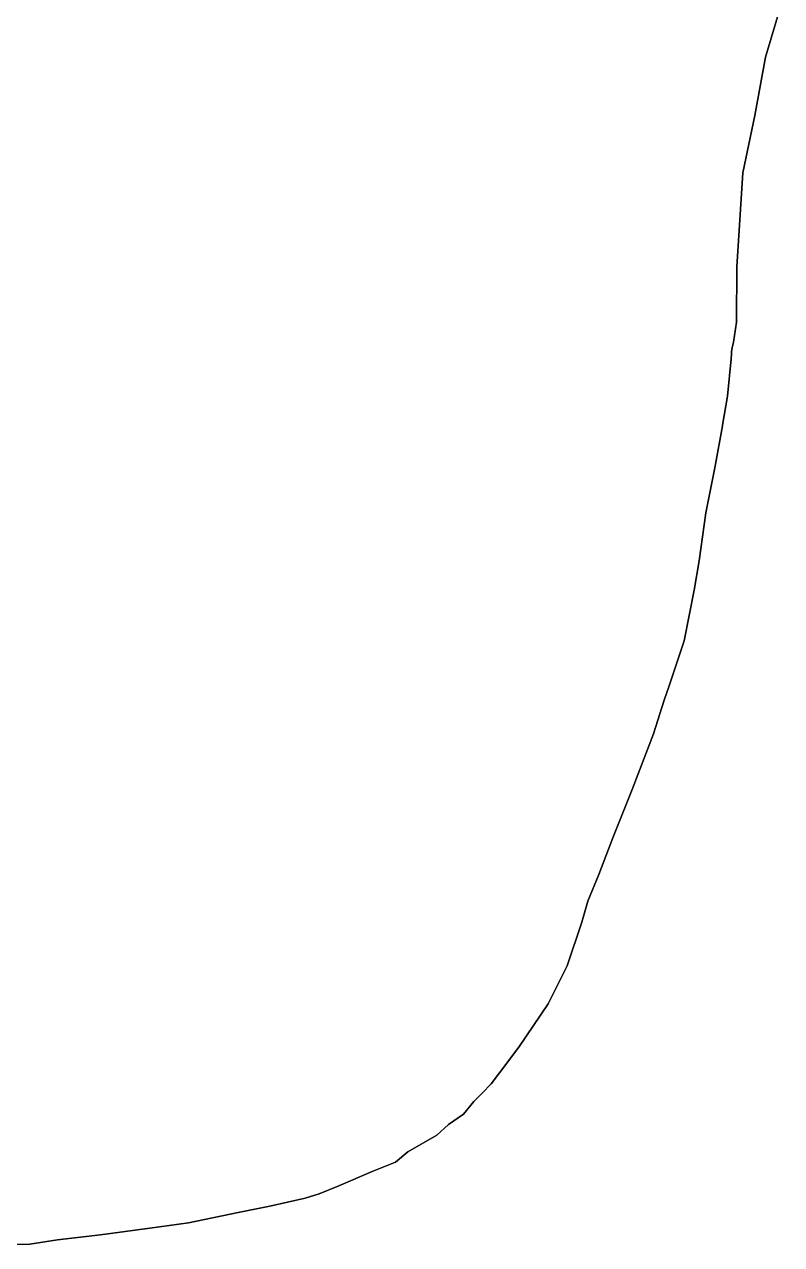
# Model space of a CAD drawing. Header units: inches. Extents: x 130170 to 284068, y 377793 to 804530.
# Drawn here: x 209128 to 216233, y 552966 to 564422 of the extents above; entities that cross this region are included whole.
import ezdxf

# ---------------------------------------------------------------- set-up
doc = ezdxf.new("R2010")
doc.units = ezdxf.units.IN
doc.header["$MEASUREMENT"] = 0
doc.layers.add('muni_il', color=7, linetype='Continuous')

msp = doc.modelspace()

# ---------------------------------------------------------------- linework, layer by layer
at = {"layer": 'muni_il'}
for points in [[(208760, 552966), (209178, 552970), (209440, 553010), (209841, 553058), (210306, 553121), (210667, 553169), (211135, 553267), (211431, 553328), (211762, 553403), (211893, 553443), (212079, 553519), (212393, 553651), (212611, 553740), (212726, 553837), (212999, 553994), (213107, 554093), (213247, 554189), (213345, 554308), (213425, 554388), (213507, 554475), (213587, 554578), (213767, 554821), (214044, 555226), (214220, 555584), (214358, 555993), (214414, 556189), (214520, 556442), (214651, 556786), (214831, 557239), (215030, 557760), (215133, 558078), (215179, 558211), (215320, 558633), (215413, 559110), (215460, 559384), (215523, 559835), (215606, 560260), (215678, 560654), (215678, 560658), (215727, 560931), (215759, 561281), (215760, 561290), (215763, 561321), (215765, 561347), (215767, 561371), (215769, 561385), (215779, 561425), (215782, 561438), (215810, 561627), (215813, 562146), (215869, 563029), (215981, 563566), (216082, 564114), (216233, 564617)], [(216233, 564617), (216082, 564114), (215981, 563566), (215869, 563029), (215813, 562146), (215810, 561627), (215782, 561438), (215779, 561425), (215769, 561385), (215767, 561371), (215765, 561347), (215763, 561321), (215760, 561290), (215759, 561281), (215727, 560931), (215678, 560658), (215678, 560654), (215606, 560260), (215523, 559835), (215460, 559384), (215413, 559110), (215320, 558633), (215179, 558211), (215133, 558078), (215030, 557760), (214831, 557239), (214651, 556786), (214520, 556442), (214414, 556189), (214358, 555993), (214220, 555584), (214044, 555226), (213767, 554821), (213587, 554578), (213507, 554475), (213425, 554388), (213345, 554308), (213247, 554189), (213107, 554093), (212999, 553994), (212726, 553837), (212611, 553740), (212393, 553651), (212079, 553519), (211893, 553443), (211762, 553403), (211431, 553328), (211135, 553267), (210667, 553169), (210306, 553121), (209841, 553058), (209440, 553010), (209178, 552970), (208760, 552966)]]:
    msp.add_lwpolyline(points, dxfattribs=at)

doc.saveas('drawing.dxf')
